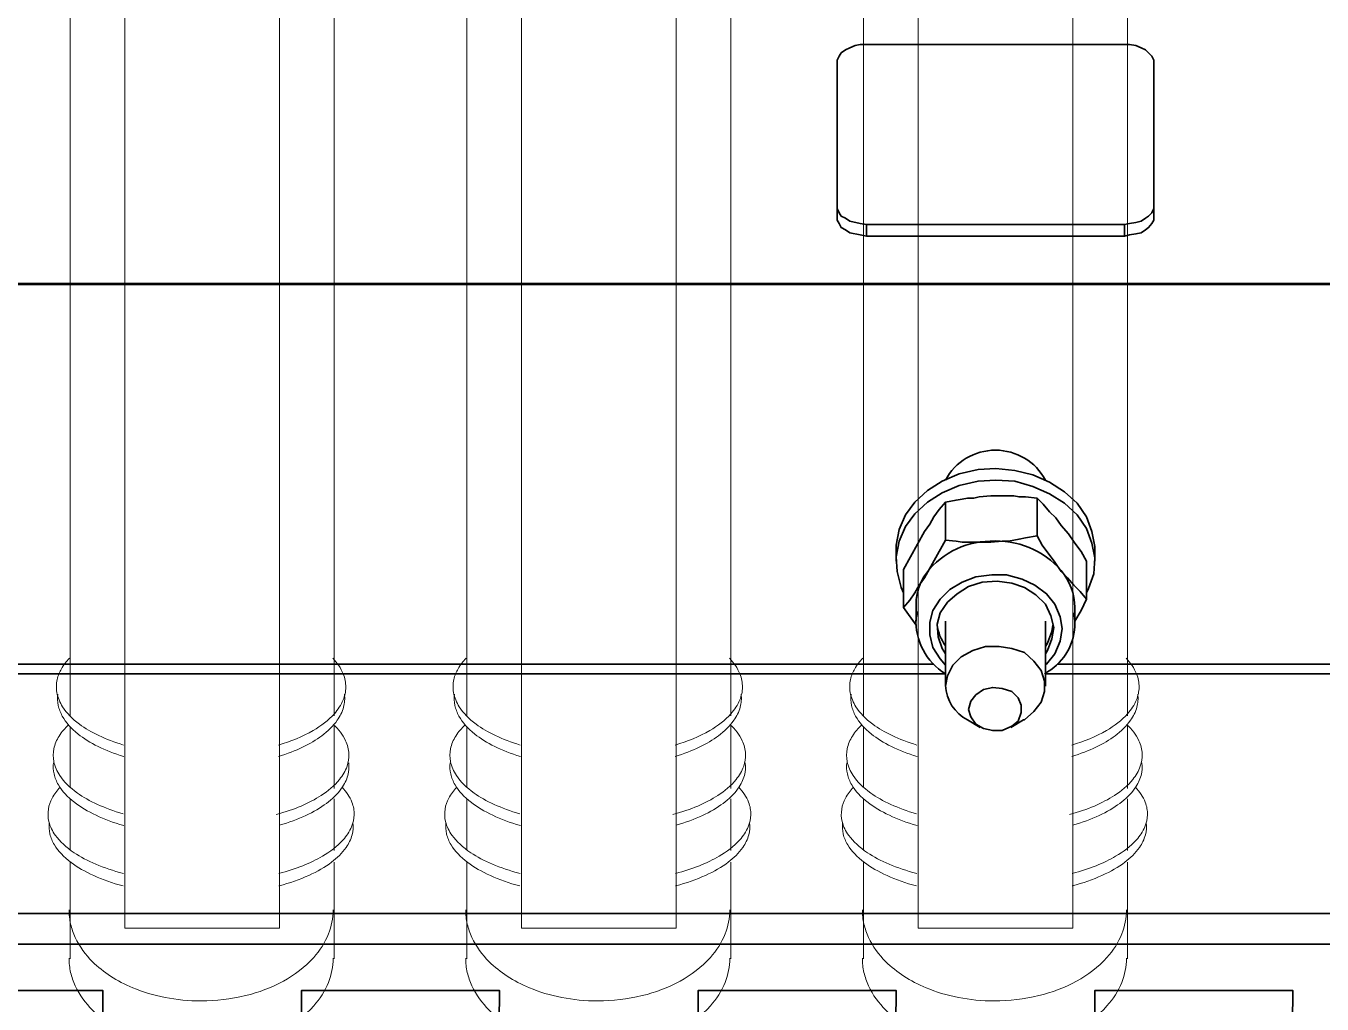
# Model space of a CAD drawing. Header units: feet. Extents: x -327 to 55127, y -2634 to 4121.
# Drawn here: x -248.26 to -241.77, y 47.78 to 52.68 of the extents above; entities that cross this region are included whole.
import ezdxf

# ---------------------------------------------------------------- set-up
doc = ezdxf.new("R2010")
doc.units = ezdxf.units.FT
doc.header["$MEASUREMENT"] = 0
doc.layers.add('PDF_0', color=7, linetype='Continuous')
doc.layers.add('PDF_Fusibles', color=7, linetype='Continuous', true_color=0x636466)

msp = doc.modelspace()

# ---------------------------------------------------------------- linework, layer by layer
at = {"layer": 'PDF_0', "lineweight": 35}
for points in [[(-239.7791, 47.2382), (-239.0834, 47.2382, 0.408273), (-238.9305, 47.3595), (-238.9305, 47.8497), (-237.9396, 47.8497), (-237.9396, 47.3595, 0.408273), (-237.7868, 47.2382), (-237.0963, 47.2382, 0.408273), (-236.9434, 47.3595), (-236.9434, 57.3109), (-249.8624, 57.3109), (-249.8624, 47.3595, 0.408273), (-249.7148, 47.2382), (-249.019, 47.2382, 0.408273), (-248.8662, 47.3595), (-248.8662, 47.8497), (-247.8752, 47.8497), (-247.8752, 47.3595, 0.408888), (-247.7276, 47.2382), (-247.0319, 47.2382, 0.40886), (-246.8798, 47.3629)], [(-243.6533, 49.4362, -0.277371), (-243.8008, 49.7156), (-243.8008, 49.6998), (-243.8008, 49.7683, -0.138844), (-243.7633, 49.9203, -0.244484), (-243.4296, 50.1003, -0.236092), (-243.0735, 49.9527, -0.171172), (-243.0049, 49.7683), (-243.0049, 49.6998), (-243.0049, 49.6734, -0.262029), (-243.1578, 49.4362)], [(-243.4793, 49.1674), (-243.5426, 49.2043, -0.269397), (-243.6531, 49.3772)], [(-246.879, 47.3595), (-246.879, 47.8497), (-245.8881, 47.8497), (-245.8925, 47.3627, 0.408273), (-245.7405, 47.2382), (-245.044, 47.2388, 0.408273), (-244.8919, 47.3595), (-244.8919, 47.8497), (-243.901, 47.8497), (-243.9054, 47.3628, 0.408888), (-243.7534, 47.2382), (-243.0569, 47.2388, 0.408273), (-242.9048, 47.3595), (-242.9048, 47.8497), (-241.9139, 47.8497), (-241.9183, 47.3627, 0.408273), (-241.7663, 47.2382), (-241.0698, 47.2388, 0.408273), (-240.9177, 47.3595), (-240.9177, 47.8497), (-239.9267, 47.8497), (-239.9267, 47.3595, 0.408496), (-239.7799, 47.2388)]]:
    msp.add_lwpolyline(points, format="xyb", dxfattribs=at)
for points in [[(-244.0802, 52.5882), (-242.7308, 52.5882), (-242.6992, 52.5829), (-242.6729, 52.5724), (-242.6518, 52.5618), (-242.6202, 52.5302), (-242.6096, 52.5091), (-242.6096, 51.708), (-242.6202, 51.6921), (-242.636, 51.6711), (-242.6518, 51.6605), (-242.6729, 51.6447), (-242.6992, 51.6394), (-242.7308, 51.6342), (-242.7572, 51.6289), (-244.0486, 51.6289), (-244.0802, 51.6342), (-244.1329, 51.6447), (-244.154, 51.6605), (-244.1751, 51.6711), (-244.1856, 51.6921), (-244.1962, 51.708), (-244.1962, 52.5091), (-244.1856, 52.5302), (-244.1751, 52.546), (-244.154, 52.5618), (-244.1329, 52.5724), (-244.1065, 52.5829)], [(-243.5268, 49.2992), (-243.5004, 49.3308), (-243.4635, 49.3571), (-243.4161, 49.3677), (-243.3686, 49.3624), (-243.3212, 49.3466), (-243.2896, 49.315), (-243.2737, 49.2781), (-243.2737, 49.2412), (-243.2896, 49.199), (-243.3212, 49.1727), (-243.3686, 49.1516), (-243.4161, 49.1516), (-243.4635, 49.1621), (-243.5004, 49.1832), (-243.5268, 49.2201), (-243.5373, 49.257)]]:
    msp.add_lwpolyline(points, close=True, dxfattribs=at)
for points in [[(-244.1962, 51.7818), (-244.1962, 51.7659), (-244.1856, 51.7449), (-244.1751, 51.729), (-244.154, 51.7185), (-244.1329, 51.7027), (-244.0802, 51.6921), (-244.0486, 51.6869), (-244.0486, 51.6289)], [(-242.7572, 51.6289), (-242.7572, 51.6869), (-242.7308, 51.6921), (-242.6992, 51.6974), (-242.6729, 51.7027), (-242.6518, 51.7185), (-242.636, 51.729), (-242.6202, 51.7449), (-242.6096, 51.7659), (-242.6096, 51.7818)], [(-242.7572, 51.6869), (-244.0486, 51.6869)], [(-249.8624, 51.3917), (-236.9434, 51.3917)], [(-249.8624, 51.3864), (-236.9434, 51.3864)], [(-243.901, 50.0002), (-243.901, 50.0582), (-243.901, 50.0793), (-243.8852, 50.1583), (-243.8535, 50.2321), (-243.8061, 50.2954), (-243.7429, 50.3533), (-243.6691, 50.4008), (-243.5847, 50.4377), (-243.4899, 50.4588), (-243.4002, 50.464), (-243.3054, 50.4535), (-243.2158, 50.4324), (-243.1314, 50.3955), (-243.0576, 50.3481), (-242.9944, 50.2901), (-242.947, 50.2216), (-242.9206, 50.1478), (-242.9048, 50.074), (-242.9048, 50.0582), (-242.9048, 50.0002)], [(-243.8641, 49.8421), (-243.8746, 49.8684), (-243.8957, 49.9475), (-243.901, 50.0213), (-243.8852, 50.1003), (-243.8535, 50.1741), (-243.8061, 50.2374), (-243.7429, 50.2954), (-243.6691, 50.3428), (-243.5847, 50.3797), (-243.4899, 50.4008), (-243.4002, 50.406), (-243.3054, 50.4008), (-243.2158, 50.3744), (-243.1314, 50.3375), (-243.0576, 50.2901), (-242.9944, 50.2321), (-242.947, 50.1636), (-242.9206, 50.0898), (-242.9048, 50.016), (-242.9101, 49.9369), (-242.9364, 49.8631), (-242.947, 49.8421)], [(-243.1947, 50.3164), (-243.1631, 50.2848), (-243.1314, 50.2479), (-243.0998, 50.2163), (-243.0735, 50.1794), (-243.0366, 50.1372), (-243.0049, 50.0898), (-242.9733, 50.0476), (-242.947, 50.0002), (-242.947, 49.8104), (-242.9786, 49.8473), (-243.0102, 49.879), (-243.0418, 49.9159), (-243.0735, 49.9475), (-243.1051, 49.9949), (-243.1683, 50.0793), (-243.1947, 50.1267), (-243.2527, 50.1162), (-243.2843, 50.1109), (-243.337, 50.1003), (-243.3686, 50.1003), (-243.4266, 50.0951), (-243.5689, 50.0951), (-243.6005, 50.1003), (-243.6533, 50.1056), (-243.6533, 50.2954), (-243.6005, 50.3059), (-243.5689, 50.3112), (-243.5426, 50.3164), (-243.5109, 50.3164), (-243.4846, 50.3217), (-243.4266, 50.327), (-243.3106, 50.327), (-243.2843, 50.3217), (-243.2527, 50.3217), (-243.1947, 50.3164), (-243.1947, 50.1267)], [(-243.6533, 50.1056), (-243.7587, 49.9159), (-243.785, 49.879), (-243.8061, 49.8421), (-243.8325, 49.8052), (-243.8641, 49.7683), (-243.8641, 49.958), (-243.7587, 50.1478), (-243.7323, 50.1847), (-243.7112, 50.2216), (-243.6849, 50.2585), (-243.6533, 50.2954)], [(-243.6533, 49.5364), (-243.6691, 49.5627), (-243.6901, 49.6207), (-243.6954, 49.6839), (-243.6796, 49.7419), (-243.6427, 49.7946), (-243.5953, 49.8368), (-243.5373, 49.8737), (-243.4688, 49.8948), (-243.395, 49.9), (-243.3212, 49.8895), (-243.2579, 49.8684), (-243.2, 49.8315), (-243.1525, 49.7841), (-243.1262, 49.7261), (-243.1104, 49.6681), (-243.1209, 49.6101), (-243.142, 49.5522), (-243.1525, 49.5364)], [(-242.947, 49.8104), (-242.9733, 49.7525), (-243.0049, 49.6998)], [(-243.8641, 49.7683), (-243.8008, 49.6787)], [(-243.6533, 49.6998), (-243.6533, 49.373), (-243.6427, 49.4257), (-243.6164, 49.4784), (-243.5742, 49.5205), (-243.5162, 49.5522), (-243.453, 49.5732), (-243.3844, 49.5732), (-243.3212, 49.5627), (-243.2579, 49.5416), (-243.2105, 49.4995), (-243.1736, 49.452), (-243.1578, 49.3993), (-243.1578, 49.3466), (-243.1736, 49.2939), (-243.2105, 49.2465), (-243.2579, 49.2043), (-243.2632, 49.2043), (-243.3265, 49.1674)], [(-243.1525, 49.6998), (-243.1525, 49.373)], [(-243.1156, 49.6787), (-243.1209, 49.647), (-243.142, 49.5891), (-243.1525, 49.5732)], [(-249.8624, 48.2344), (-236.9434, 48.2344)], [(-249.8624, 48.0816), (-236.9434, 48.0816)]]:
    msp.add_lwpolyline(points, dxfattribs=at)
at = {"layer": 'PDF_0', "color": 8, "lineweight": 35, "true_color": 0x7f7f7f}
for points in [[(-243.6533, 49.4784), (-243.6796, 49.51), (-243.7165, 49.568), (-243.7323, 49.6312), (-243.7323, 49.6945), (-243.7165, 49.7525), (-243.6796, 49.8104), (-243.6322, 49.8579), (-243.5689, 49.8948), (-243.5004, 49.9211), (-243.4213, 49.9317), (-243.3475, 49.9317), (-243.2685, 49.9106), (-243.2052, 49.879), (-243.1472, 49.8368), (-243.1051, 49.7841), (-243.0787, 49.7208), (-243.0682, 49.6629), (-243.0787, 49.5996), (-243.1051, 49.5364), (-243.1472, 49.4836), (-243.1525, 49.4784)], [(-243.7956, 49.7472), (-243.7956, 49.7419), (-243.8008, 49.7156)], [(-243.0049, 49.6998), (-243.0102, 49.7419)], [(-249.8624, 49.4836), (-243.7112, 49.4836)], [(-243.0945, 49.4836), (-236.9434, 49.4836)], [(-249.8624, 49.4362), (-243.6533, 49.4362)], [(-243.1525, 49.4362), (-236.9434, 49.4362)]]:
    msp.add_lwpolyline(points, dxfattribs=at)
at = {"layer": 'PDF_0', "lineweight": 35}
for centre, radius, start, end in [((-243.4029, 50.2722), 0.2839, 28.12463, 151.87537), ((-243.4872, 49.7024), 0.2082, 185.72938, 217.28208)]:
    msp.add_arc(centre, radius, start, end, dxfattribs=at)
at = {"layer": 'PDF_Fusibles', "color": 7, "lineweight": 5}
for points in [[(-246.9897, 54.9285), (-246.9897, 48.1607), (-247.7645, 48.1607), (-247.7645, 54.9285)], [(-245.0026, 54.9285), (-245.0026, 48.1607), (-245.7774, 48.1607), (-245.7774, 54.9285)], [(-243.0155, 54.9285), (-243.0155, 48.1607), (-243.7903, 48.1607), (-243.7903, 54.9285)], [(-248.0386, 48.0078), (-248.0386, 48.2503)], [(-246.0515, 48.0078), (-246.0515, 48.2503)], [(-244.0644, 48.0078), (-244.0644, 48.2503)]]:
    msp.add_lwpolyline(points, close=True, dxfattribs=at)
for points in [[(-248.0386, 49.2254), (-248.0386, 54.0535)], [(-246.7156, 49.2254), (-246.7156, 54.0535)], [(-246.0515, 49.2254), (-246.0515, 54.0535)], [(-244.7285, 49.2254), (-244.7285, 54.0535)], [(-244.0644, 49.2254), (-244.0644, 54.0535)], [(-242.7414, 49.2254), (-242.7414, 54.0535)], [(-248.0386, 48.8669), (-248.0386, 49.1674)], [(-246.7156, 48.8617), (-246.7156, 49.1727)], [(-246.0515, 48.8669), (-246.0515, 49.1674)], [(-244.7285, 48.8617), (-244.7285, 49.1727)], [(-244.0644, 48.8669), (-244.0644, 49.1674)], [(-242.7414, 48.8617), (-242.7414, 49.1727)], [(-248.0386, 48.5507), (-248.0386, 48.809)], [(-246.7156, 48.5507), (-246.7156, 48.809)], [(-246.0515, 48.5507), (-246.0515, 48.809)], [(-244.7285, 48.5507), (-244.7285, 48.809)], [(-244.0644, 48.5507), (-244.0644, 48.809)], [(-242.7414, 48.5507), (-242.7414, 48.809)], [(-248.0386, 48.2503), (-248.0386, 48.4927)], [(-246.7156, 48.4927), (-246.7156, 48.2503), (-246.7156, 48.0078)], [(-246.0515, 48.2503), (-246.0515, 48.4927)], [(-244.7285, 48.4927), (-244.7285, 48.2503), (-244.7285, 48.0078)], [(-244.0644, 48.2503), (-244.0644, 48.4927)], [(-242.7414, 48.4927), (-242.7414, 48.2503), (-242.7414, 48.0078)]]:
    msp.add_lwpolyline(points, dxfattribs=at)
for points, knots in [([(-247.7706, 49.0788), (-247.8618, 49.1063), (-247.9361, 49.1422), (-248.0284, 49.2104), (-248.0567, 49.2398), (-248.09, 49.2922), (-248.1002, 49.316), (-248.1086, 49.3635), (-248.108, 49.3856), (-248.0988, 49.4263), (-248.0914, 49.4442), (-248.0709, 49.48), (-248.0571, 49.4976), (-248.0419, 49.5135)], [0, 0, 0, 0, 0.917387, 0.917387, 1.530036, 1.530036, 1.967696, 1.967696, 2.346122, 2.346122, 2.673799, 2.673799, 3.045721, 3.045721, 3.045721, 3.045721]), ([(-246.7229, 49.5135), (-246.7009, 49.4905), (-246.6821, 49.4642), (-246.6617, 49.4134), (-246.6572, 49.391), (-246.6579, 49.3461), (-246.6626, 49.325), (-246.6812, 49.2794), (-246.6967, 49.2564), (-246.7444, 49.2025), (-246.7819, 49.1747), (-246.8742, 49.1208), (-246.9345, 49.0968), (-246.9943, 49.0788)], [0, 0, 0, 0, 0.305593, 0.305593, 0.527745, 0.527745, 0.738392, 0.738392, 1.002226, 1.002226, 1.431011, 1.431011, 2.027034, 2.027034, 2.027034, 2.027034]), ([(-245.7834, 49.0788), (-245.8747, 49.1063), (-245.949, 49.1422), (-246.0413, 49.2104), (-246.0696, 49.2398), (-246.1029, 49.2922), (-246.113, 49.316), (-246.1215, 49.3635), (-246.1209, 49.3856), (-246.1117, 49.4263), (-246.1043, 49.4442), (-246.0837, 49.48), (-246.07, 49.4976), (-246.0548, 49.5135)], [0, 0, 0, 0, 0.917387, 0.917387, 1.530036, 1.530036, 1.967696, 1.967696, 2.346122, 2.346122, 2.673799, 2.673799, 3.045721, 3.045721, 3.045721, 3.045721]), ([(-244.7358, 49.5135), (-244.7138, 49.4905), (-244.6949, 49.4642), (-244.6746, 49.4134), (-244.6701, 49.391), (-244.6708, 49.3461), (-244.6755, 49.325), (-244.694, 49.2794), (-244.7096, 49.2564), (-244.7573, 49.2025), (-244.7948, 49.1747), (-244.8871, 49.1208), (-244.9473, 49.0968), (-245.0071, 49.0788)], [0, 0, 0, 0, 0.305593, 0.305593, 0.527745, 0.527745, 0.738392, 0.738392, 1.002226, 1.002226, 1.431011, 1.431011, 2.027034, 2.027034, 2.027034, 2.027034]), ([(-243.7963, 49.0788), (-243.8876, 49.1063), (-243.9619, 49.1422), (-244.0542, 49.2104), (-244.0824, 49.2398), (-244.1157, 49.2922), (-244.1259, 49.316), (-244.1343, 49.3635), (-244.1338, 49.3856), (-244.1246, 49.4263), (-244.1172, 49.4442), (-244.0966, 49.48), (-244.0829, 49.4976), (-244.0677, 49.5135)], [0, 0, 0, 0, 0.917387, 0.917387, 1.530036, 1.530036, 1.967696, 1.967696, 2.346122, 2.346122, 2.673799, 2.673799, 3.045721, 3.045721, 3.045721, 3.045721]), ([(-242.7486, 49.5135), (-242.7267, 49.4905), (-242.7078, 49.4642), (-242.6875, 49.4134), (-242.683, 49.391), (-242.6837, 49.3461), (-242.6884, 49.325), (-242.7069, 49.2794), (-242.7224, 49.2564), (-242.7702, 49.2025), (-242.8077, 49.1747), (-242.8999, 49.1208), (-242.9602, 49.0968), (-243.02, 49.0788)], [0, 0, 0, 0, 0.305593, 0.305593, 0.527745, 0.527745, 0.738392, 0.738392, 1.002226, 1.002226, 1.431011, 1.431011, 2.027034, 2.027034, 2.027034, 2.027034]), ([(-247.7695, 49.0213), (-247.8646, 49.0504), (-247.9423, 49.0893), (-248.0335, 49.1619), (-248.0601, 49.1919), (-248.087, 49.2402), (-248.0942, 49.2583), (-248.1021, 49.2958), (-248.1029, 49.3144), (-248.1006, 49.3331)], [0, 0, 0, 0, 0.956911, 0.956911, 1.551696, 1.551696, 1.874211, 1.874211, 2.186941, 2.186941, 2.186941, 2.186941]), ([(-246.6642, 49.3331), (-246.6615, 49.3113), (-246.6631, 49.2897), (-246.6751, 49.2448), (-246.6861, 49.2229), (-246.7209, 49.173), (-246.7483, 49.1472), (-246.8328, 49.0843), (-246.9064, 49.0485), (-246.9953, 49.0213)], [0, 0, 0, 0, 0.211555, 0.211555, 0.446697, 0.446697, 0.796198, 0.796198, 1.455936, 1.455936, 1.455936, 1.455936]), ([(-245.7824, 49.0213), (-245.8775, 49.0504), (-245.9551, 49.0893), (-246.0464, 49.1619), (-246.0729, 49.1919), (-246.0999, 49.2402), (-246.107, 49.2583), (-246.115, 49.2958), (-246.1158, 49.3144), (-246.1134, 49.3331)], [0, 0, 0, 0, 0.956911, 0.956911, 1.551696, 1.551696, 1.874211, 1.874211, 2.186941, 2.186941, 2.186941, 2.186941]), ([(-244.6771, 49.3331), (-244.6744, 49.3113), (-244.676, 49.2897), (-244.6879, 49.2448), (-244.699, 49.2229), (-244.7338, 49.173), (-244.7612, 49.1472), (-244.8456, 49.0843), (-244.9193, 49.0485), (-245.0082, 49.0213)], [0, 0, 0, 0, 0.211555, 0.211555, 0.446697, 0.446697, 0.796198, 0.796198, 1.455936, 1.455936, 1.455936, 1.455936]), ([(-243.7952, 49.0213), (-243.8903, 49.0504), (-243.968, 49.0893), (-244.0593, 49.1619), (-244.0858, 49.1919), (-244.1127, 49.2402), (-244.1199, 49.2583), (-244.1279, 49.2958), (-244.1287, 49.3144), (-244.1263, 49.3331)], [0, 0, 0, 0, 0.956911, 0.956911, 1.551696, 1.551696, 1.874211, 1.874211, 2.186941, 2.186941, 2.186941, 2.186941]), ([(-242.69, 49.3331), (-242.6872, 49.3113), (-242.6888, 49.2897), (-242.7008, 49.2448), (-242.7119, 49.2229), (-242.7467, 49.173), (-242.7741, 49.1472), (-242.8585, 49.0843), (-242.9322, 49.0485), (-243.0211, 49.0213)], [0, 0, 0, 0, 0.211555, 0.211555, 0.446697, 0.446697, 0.796198, 0.796198, 1.455936, 1.455936, 1.455936, 1.455936]), ([(-247.7723, 48.7342), (-247.8672, 48.7616), (-247.9445, 48.7975), (-248.0401, 48.8657), (-248.0696, 48.895), (-248.1042, 48.9472), (-248.1149, 48.9708), (-248.1242, 49.0175), (-248.1241, 49.0389), (-248.1152, 49.083), (-248.106, 49.1043), (-248.0807, 49.1448), (-248.0643, 49.1637), (-248.0465, 49.1805)], [0, 0, 0, 0, 0.950855, 0.950855, 1.57939, 1.57939, 2.020757, 2.020757, 2.39323, 2.39323, 2.789943, 2.789943, 3.209349, 3.209349, 3.209349, 3.209349]), ([(-246.7184, 49.1805), (-246.6941, 49.1576), (-246.6725, 49.1309), (-246.6487, 49.0797), (-246.6428, 49.0575), (-246.641, 49.0132), (-246.6444, 48.9924), (-246.6598, 48.9482), (-246.6732, 48.9261), (-246.7147, 48.8746), (-246.7474, 48.8479), (-246.8398, 48.7881), (-246.915, 48.7555), (-247.0055, 48.7305)], [0, 0, 0, 0, 0.321479, 0.321479, 0.54457, 0.54457, 0.74944, 0.74944, 0.996096, 0.996096, 1.386173, 1.386173, 2.052727, 2.052727, 2.052727, 2.052727]), ([(-245.7852, 48.7342), (-245.8801, 48.7616), (-245.9574, 48.7975), (-246.053, 48.8657), (-246.0824, 48.895), (-246.117, 48.9472), (-246.1278, 48.9708), (-246.137, 49.0175), (-246.137, 49.0389), (-246.1281, 49.083), (-246.1188, 49.1043), (-246.0935, 49.1448), (-246.0772, 49.1637), (-246.0593, 49.1805)], [0, 0, 0, 0, 0.950855, 0.950855, 1.57939, 1.57939, 2.020757, 2.020757, 2.39323, 2.39323, 2.789943, 2.789943, 3.209349, 3.209349, 3.209349, 3.209349]), ([(-244.7312, 49.1805), (-244.7069, 49.1576), (-244.6854, 49.1309), (-244.6616, 49.0797), (-244.6557, 49.0575), (-244.6539, 49.0132), (-244.6573, 48.9924), (-244.6727, 48.9482), (-244.6861, 48.9261), (-244.7275, 48.8746), (-244.7603, 48.8479), (-244.8527, 48.7881), (-244.9279, 48.7555), (-245.0184, 48.7305)], [0, 0, 0, 0, 0.321479, 0.321479, 0.54457, 0.54457, 0.74944, 0.74944, 0.996096, 0.996096, 1.386173, 1.386173, 2.052727, 2.052727, 2.052727, 2.052727]), ([(-243.798, 48.7342), (-243.893, 48.7616), (-243.9702, 48.7975), (-244.0659, 48.8657), (-244.0953, 48.895), (-244.1299, 48.9472), (-244.1406, 48.9708), (-244.1499, 49.0175), (-244.1499, 49.0389), (-244.1409, 49.083), (-244.1317, 49.1043), (-244.1064, 49.1448), (-244.0901, 49.1637), (-244.0722, 49.1805)], [0, 0, 0, 0, 0.950855, 0.950855, 1.57939, 1.57939, 2.020757, 2.020757, 2.39323, 2.39323, 2.789943, 2.789943, 3.209349, 3.209349, 3.209349, 3.209349]), ([(-242.7441, 49.1805), (-242.7198, 49.1576), (-242.6982, 49.1309), (-242.6744, 49.0797), (-242.6685, 49.0575), (-242.6668, 49.0132), (-242.6701, 48.9924), (-242.6856, 48.9482), (-242.6989, 48.9261), (-242.7404, 48.8746), (-242.7732, 48.8479), (-242.8656, 48.7881), (-242.9408, 48.7555), (-243.0313, 48.7305)], [0, 0, 0, 0, 0.321479, 0.321479, 0.54457, 0.54457, 0.74944, 0.74944, 0.996096, 0.996096, 1.386173, 1.386173, 2.052727, 2.052727, 2.052727, 2.052727]), ([(-247.77, 48.6755), (-247.8722, 48.7048), (-247.9556, 48.7446), (-248.0517, 48.8184), (-248.0792, 48.8484), (-248.1072, 48.8966), (-248.1147, 48.9147), (-248.1231, 48.9522), (-248.1241, 48.9709), (-248.1217, 48.9896)], [0, 0, 0, 0, 1.022952, 1.022952, 1.637138, 1.637138, 1.968706, 1.968706, 2.28893, 2.28893, 2.28893, 2.28893]), ([(-246.6431, 48.9896), (-246.6405, 48.9684), (-246.642, 48.9474), (-246.6538, 48.9037), (-246.6646, 48.8823), (-246.6987, 48.8335), (-246.7258, 48.8081), (-246.8133, 48.7428), (-246.8935, 48.7049), (-246.9911, 48.6766)], [0, 0, 0, 0, 0.205621, 0.205621, 0.434876, 0.434876, 0.778358, 0.778358, 1.482022, 1.482022, 1.482022, 1.482022]), ([(-245.7829, 48.6755), (-245.8851, 48.7048), (-245.9685, 48.7446), (-246.0645, 48.8184), (-246.0921, 48.8484), (-246.12, 48.8966), (-246.1276, 48.9147), (-246.136, 48.9522), (-246.1369, 48.9709), (-246.1346, 48.9896)], [0, 0, 0, 0, 1.022952, 1.022952, 1.637138, 1.637138, 1.968706, 1.968706, 2.28893, 2.28893, 2.28893, 2.28893]), ([(-244.656, 48.9896), (-244.6533, 48.9684), (-244.6549, 48.9474), (-244.6667, 48.9037), (-244.6775, 48.8823), (-244.7116, 48.8335), (-244.7386, 48.8081), (-244.8262, 48.7428), (-244.9064, 48.7049), (-245.004, 48.6766)], [0, 0, 0, 0, 0.205621, 0.205621, 0.434876, 0.434876, 0.778358, 0.778358, 1.482022, 1.482022, 1.482022, 1.482022]), ([(-243.7957, 48.6755), (-243.898, 48.7048), (-243.9814, 48.7446), (-244.0774, 48.8184), (-244.1049, 48.8484), (-244.1329, 48.8966), (-244.1404, 48.9147), (-244.1488, 48.9522), (-244.1498, 48.9709), (-244.1475, 48.9896)], [0, 0, 0, 0, 1.022952, 1.022952, 1.637138, 1.637138, 1.968706, 1.968706, 2.28893, 2.28893, 2.28893, 2.28893]), ([(-242.6688, 48.9896), (-242.6662, 48.9684), (-242.6678, 48.9474), (-242.6795, 48.9037), (-242.6904, 48.8823), (-242.7245, 48.8335), (-242.7515, 48.8081), (-242.8391, 48.7428), (-242.9193, 48.7049), (-243.0169, 48.6766)], [0, 0, 0, 0, 0.205621, 0.205621, 0.434876, 0.434876, 0.778358, 0.778358, 1.482022, 1.482022, 1.482022, 1.482022]), ([(-247.7718, 48.4351), (-247.8731, 48.462), (-247.9561, 48.4979), (-248.0586, 48.5664), (-248.0901, 48.5956), (-248.1272, 48.6473), (-248.139, 48.6706), (-248.1499, 48.7161), (-248.1508, 48.7369), (-248.1443, 48.777), (-248.1376, 48.7954), (-248.1179, 48.8325), (-248.1042, 48.8506), (-248.0888, 48.867)], [0, 0, 0, 0, 1.008553, 1.008553, 1.665229, 1.665229, 2.114588, 2.114588, 2.480869, 2.480869, 2.821949, 2.821949, 3.211377, 3.211377, 3.211377, 3.211377]), ([(-246.676, 48.867), (-246.6554, 48.8451), (-246.6378, 48.82), (-246.619, 48.7718), (-246.6149, 48.7507), (-246.6159, 48.7084), (-246.6205, 48.6884), (-246.6385, 48.6451), (-246.6536, 48.6231), (-246.7002, 48.571), (-246.7371, 48.5438), (-246.8333, 48.4876), (-246.9063, 48.4581), (-246.993, 48.4351)], [0, 0, 0, 0, 0.288955, 0.288955, 0.498417, 0.498417, 0.69761, 0.69761, 0.950303, 0.950303, 1.370273, 1.370273, 2.017849, 2.017849, 2.017849, 2.017849]), ([(-245.7847, 48.4351), (-245.886, 48.462), (-245.969, 48.4979), (-246.0714, 48.5664), (-246.103, 48.5956), (-246.1401, 48.6473), (-246.1518, 48.6706), (-246.1628, 48.7161), (-246.1636, 48.7369), (-246.1571, 48.777), (-246.1505, 48.7954), (-246.1308, 48.8325), (-246.117, 48.8506), (-246.1017, 48.867)], [0, 0, 0, 0, 1.008553, 1.008553, 1.665229, 1.665229, 2.114588, 2.114588, 2.480869, 2.480869, 2.821949, 2.821949, 3.211377, 3.211377, 3.211377, 3.211377]), ([(-244.6889, 48.867), (-244.6683, 48.8451), (-244.6506, 48.82), (-244.6319, 48.7718), (-244.6278, 48.7507), (-244.6288, 48.7084), (-244.6334, 48.6884), (-244.6514, 48.6451), (-244.6664, 48.6231), (-244.713, 48.571), (-244.75, 48.5438), (-244.8462, 48.4876), (-244.9192, 48.4581), (-245.0059, 48.4351)], [0, 0, 0, 0, 0.288955, 0.288955, 0.498417, 0.498417, 0.69761, 0.69761, 0.950303, 0.950303, 1.370273, 1.370273, 2.017849, 2.017849, 2.017849, 2.017849]), ([(-243.7976, 48.4351), (-243.8989, 48.462), (-243.9818, 48.4979), (-244.0843, 48.5664), (-244.1158, 48.5956), (-244.153, 48.6473), (-244.1647, 48.6706), (-244.1757, 48.7161), (-244.1765, 48.7369), (-244.17, 48.777), (-244.1634, 48.7954), (-244.1436, 48.8325), (-244.1299, 48.8506), (-244.1146, 48.867)], [0, 0, 0, 0, 1.008553, 1.008553, 1.665229, 1.665229, 2.114588, 2.114588, 2.480869, 2.480869, 2.821949, 2.821949, 3.211377, 3.211377, 3.211377, 3.211377]), ([(-242.7017, 48.867), (-242.6812, 48.8451), (-242.6635, 48.82), (-242.6447, 48.7718), (-242.6407, 48.7507), (-242.6417, 48.7084), (-242.6463, 48.6884), (-242.6642, 48.6451), (-242.6793, 48.6231), (-242.7259, 48.571), (-242.7629, 48.5438), (-242.859, 48.4876), (-242.9321, 48.4581), (-243.0187, 48.4351)], [0, 0, 0, 0, 0.288955, 0.288955, 0.498417, 0.498417, 0.69761, 0.69761, 0.950303, 0.950303, 1.370273, 1.370273, 2.017849, 2.017849, 2.017849, 2.017849]), ([(-247.7724, 48.3727), (-247.8814, 48.4022), (-247.9702, 48.4428), (-248.0706, 48.5178), (-248.0988, 48.5476), (-248.1276, 48.5958), (-248.1355, 48.614), (-248.1442, 48.6518), (-248.1452, 48.6706), (-248.1427, 48.6895)], [0, 0, 0, 0, 1.085971, 1.085971, 1.719077, 1.719077, 2.063995, 2.063995, 2.396051, 2.396051, 2.396051, 2.396051]), ([(-246.6221, 48.6895), (-246.6194, 48.6689), (-246.6208, 48.6484), (-246.632, 48.6059), (-246.6424, 48.5851), (-246.6754, 48.5375), (-246.7015, 48.5126), (-246.7929, 48.4436), (-246.8823, 48.4025), (-246.9924, 48.3727)], [0, 0, 0, 0, 0.200268, 0.200268, 0.422762, 0.422762, 0.756931, 0.756931, 1.520725, 1.520725, 1.520725, 1.520725]), ([(-245.7853, 48.3727), (-245.8943, 48.4022), (-245.983, 48.4428), (-246.0834, 48.5178), (-246.1116, 48.5476), (-246.1405, 48.5958), (-246.1483, 48.614), (-246.1571, 48.6518), (-246.1581, 48.6706), (-246.1556, 48.6895)], [0, 0, 0, 0, 1.085971, 1.085971, 1.719077, 1.719077, 2.063995, 2.063995, 2.396051, 2.396051, 2.396051, 2.396051]), ([(-244.6349, 48.6895), (-244.6323, 48.6689), (-244.6337, 48.6484), (-244.6449, 48.6059), (-244.6553, 48.5851), (-244.6882, 48.5375), (-244.7144, 48.5126), (-244.8058, 48.4436), (-244.8952, 48.4025), (-245.0053, 48.3727)], [0, 0, 0, 0, 0.200268, 0.200268, 0.422762, 0.422762, 0.756931, 0.756931, 1.520725, 1.520725, 1.520725, 1.520725]), ([(-243.7982, 48.3727), (-243.9071, 48.4022), (-243.9959, 48.4428), (-244.0963, 48.5178), (-244.1245, 48.5476), (-244.1534, 48.5958), (-244.1612, 48.614), (-244.17, 48.6518), (-244.1709, 48.6706), (-244.1685, 48.6895)], [0, 0, 0, 0, 1.085971, 1.085971, 1.719077, 1.719077, 2.063995, 2.063995, 2.396051, 2.396051, 2.396051, 2.396051]), ([(-242.6478, 48.6895), (-242.6451, 48.6689), (-242.6466, 48.6484), (-242.6578, 48.6059), (-242.6682, 48.5851), (-242.7011, 48.5375), (-242.7273, 48.5126), (-242.8186, 48.4436), (-242.9081, 48.4025), (-243.0182, 48.3727)], [0, 0, 0, 0, 0.200268, 0.200268, 0.422762, 0.422762, 0.756931, 0.756931, 1.520725, 1.520725, 1.520725, 1.520725]), ([(-247.3824, 47.797), (-247.5077, 47.797), (-247.6248, 47.821), (-247.8044, 47.896), (-247.8732, 47.9406), (-247.9618, 48.0285), (-247.9919, 48.0691), (-248.0229, 48.1362), (-248.0307, 48.1587), (-248.0412, 48.2053), (-248.0439, 48.229), (-248.0439, 48.2529)], [0, 0, 0, 0, 1.204995, 1.204995, 2.167797, 2.167797, 2.812975, 2.812975, 3.120867, 3.120867, 3.42938, 3.42938, 3.42938, 3.42938]), ([(-246.7209, 48.2529), (-246.7209, 48.2114), (-246.7289, 48.171), (-246.7615, 48.089), (-246.7872, 48.0495), (-246.8611, 47.9666), (-246.9139, 47.9272), (-247.0297, 47.8636), (-247.0944, 47.8395), (-247.2328, 47.8055), (-247.3077, 47.797), (-247.3824, 47.797)], [0, 0, 0, 0, 0.399054, 0.399054, 0.849128, 0.849128, 1.466091, 1.466091, 2.114536, 2.114536, 2.826118, 2.826118, 2.826118, 2.826118]), ([(-245.3953, 47.797), (-245.5205, 47.797), (-245.6377, 47.821), (-245.8173, 47.896), (-245.8861, 47.9406), (-245.9746, 48.0285), (-246.0048, 48.0691), (-246.0358, 48.1362), (-246.0436, 48.1587), (-246.0541, 48.2053), (-246.0568, 48.229), (-246.0568, 48.2529)], [0, 0, 0, 0, 1.204995, 1.204995, 2.167797, 2.167797, 2.812975, 2.812975, 3.120867, 3.120867, 3.42938, 3.42938, 3.42938, 3.42938]), ([(-244.7338, 48.2529), (-244.7338, 48.2114), (-244.7418, 48.171), (-244.7743, 48.089), (-244.8001, 48.0495), (-244.874, 47.9666), (-244.9267, 47.9272), (-245.0426, 47.8636), (-245.1072, 47.8395), (-245.2456, 47.8055), (-245.3206, 47.797), (-245.3953, 47.797)], [0, 0, 0, 0, 0.399054, 0.399054, 0.849128, 0.849128, 1.466091, 1.466091, 2.114536, 2.114536, 2.826118, 2.826118, 2.826118, 2.826118]), ([(-243.4082, 47.797), (-243.5334, 47.797), (-243.6505, 47.821), (-243.8302, 47.896), (-243.8989, 47.9406), (-243.9875, 48.0285), (-244.0177, 48.0691), (-244.0486, 48.1362), (-244.0564, 48.1587), (-244.067, 48.2053), (-244.0697, 48.229), (-244.0697, 48.2529)], [0, 0, 0, 0, 1.204995, 1.204995, 2.167797, 2.167797, 2.812975, 2.812975, 3.120867, 3.120867, 3.42938, 3.42938, 3.42938, 3.42938]), ([(-242.7467, 48.2529), (-242.7467, 48.2114), (-242.7547, 48.171), (-242.7872, 48.089), (-242.813, 48.0495), (-242.8869, 47.9666), (-242.9396, 47.9272), (-243.0555, 47.8636), (-243.1201, 47.8395), (-243.2585, 47.8055), (-243.3334, 47.797), (-243.4082, 47.797)], [0, 0, 0, 0, 0.399054, 0.399054, 0.849128, 0.849128, 1.466091, 1.466091, 2.114536, 2.114536, 2.826118, 2.826118, 2.826118, 2.826118]), ([(-247.3824, 47.5545), (-247.5077, 47.5545), (-247.6248, 47.5785), (-247.8044, 47.6535), (-247.8732, 47.6981), (-247.9618, 47.7861), (-247.9919, 47.8267), (-248.0229, 47.8937), (-248.0307, 47.9162), (-248.0412, 47.9628), (-248.0439, 47.9865), (-248.0439, 48.0104)], [0, 0, 0, 0, 1.204995, 1.204995, 2.167797, 2.167797, 2.812975, 2.812975, 3.120867, 3.120867, 3.42938, 3.42938, 3.42938, 3.42938]), ([(-246.7209, 48.0104), (-246.7209, 47.9689), (-246.7289, 47.9286), (-246.7615, 47.8465), (-246.7872, 47.807), (-246.8611, 47.7241), (-246.9139, 47.6848), (-247.0297, 47.6211), (-247.0944, 47.597), (-247.2328, 47.563), (-247.3077, 47.5545), (-247.3824, 47.5545)], [0, 0, 0, 0, 0.399054, 0.399054, 0.849128, 0.849128, 1.466091, 1.466091, 2.114536, 2.114536, 2.826118, 2.826118, 2.826118, 2.826118]), ([(-245.3953, 47.5545), (-245.5205, 47.5545), (-245.6377, 47.5785), (-245.8173, 47.6535), (-245.8861, 47.6981), (-245.9746, 47.7861), (-246.0048, 47.8267), (-246.0358, 47.8937), (-246.0436, 47.9162), (-246.0541, 47.9628), (-246.0568, 47.9865), (-246.0568, 48.0104)], [0, 0, 0, 0, 1.204995, 1.204995, 2.167797, 2.167797, 2.812975, 2.812975, 3.120867, 3.120867, 3.42938, 3.42938, 3.42938, 3.42938]), ([(-244.7338, 48.0104), (-244.7338, 47.9689), (-244.7418, 47.9286), (-244.7743, 47.8465), (-244.8001, 47.807), (-244.874, 47.7241), (-244.9267, 47.6848), (-245.0426, 47.6211), (-245.1072, 47.597), (-245.2456, 47.563), (-245.3206, 47.5545), (-245.3953, 47.5545)], [0, 0, 0, 0, 0.399054, 0.399054, 0.849128, 0.849128, 1.466091, 1.466091, 2.114536, 2.114536, 2.826118, 2.826118, 2.826118, 2.826118]), ([(-243.4082, 47.5545), (-243.5334, 47.5545), (-243.6505, 47.5785), (-243.8302, 47.6535), (-243.8989, 47.6981), (-243.9875, 47.7861), (-244.0177, 47.8267), (-244.0486, 47.8937), (-244.0564, 47.9162), (-244.067, 47.9628), (-244.0697, 47.9865), (-244.0697, 48.0104)], [0, 0, 0, 0, 1.204995, 1.204995, 2.167797, 2.167797, 2.812975, 2.812975, 3.120867, 3.120867, 3.42938, 3.42938, 3.42938, 3.42938]), ([(-242.7467, 48.0104), (-242.7467, 47.9689), (-242.7547, 47.9286), (-242.7872, 47.8465), (-242.813, 47.807), (-242.8869, 47.7241), (-242.9396, 47.6848), (-243.0555, 47.6211), (-243.1201, 47.597), (-243.2585, 47.563), (-243.3334, 47.5545), (-243.4082, 47.5545)], [0, 0, 0, 0, 0.399054, 0.399054, 0.849128, 0.849128, 1.466091, 1.466091, 2.114536, 2.114536, 2.826118, 2.826118, 2.826118, 2.826118])]:
    msp.add_open_spline(points, degree=3, knots=knots, dxfattribs=at)

doc.saveas('drawing.dxf')
